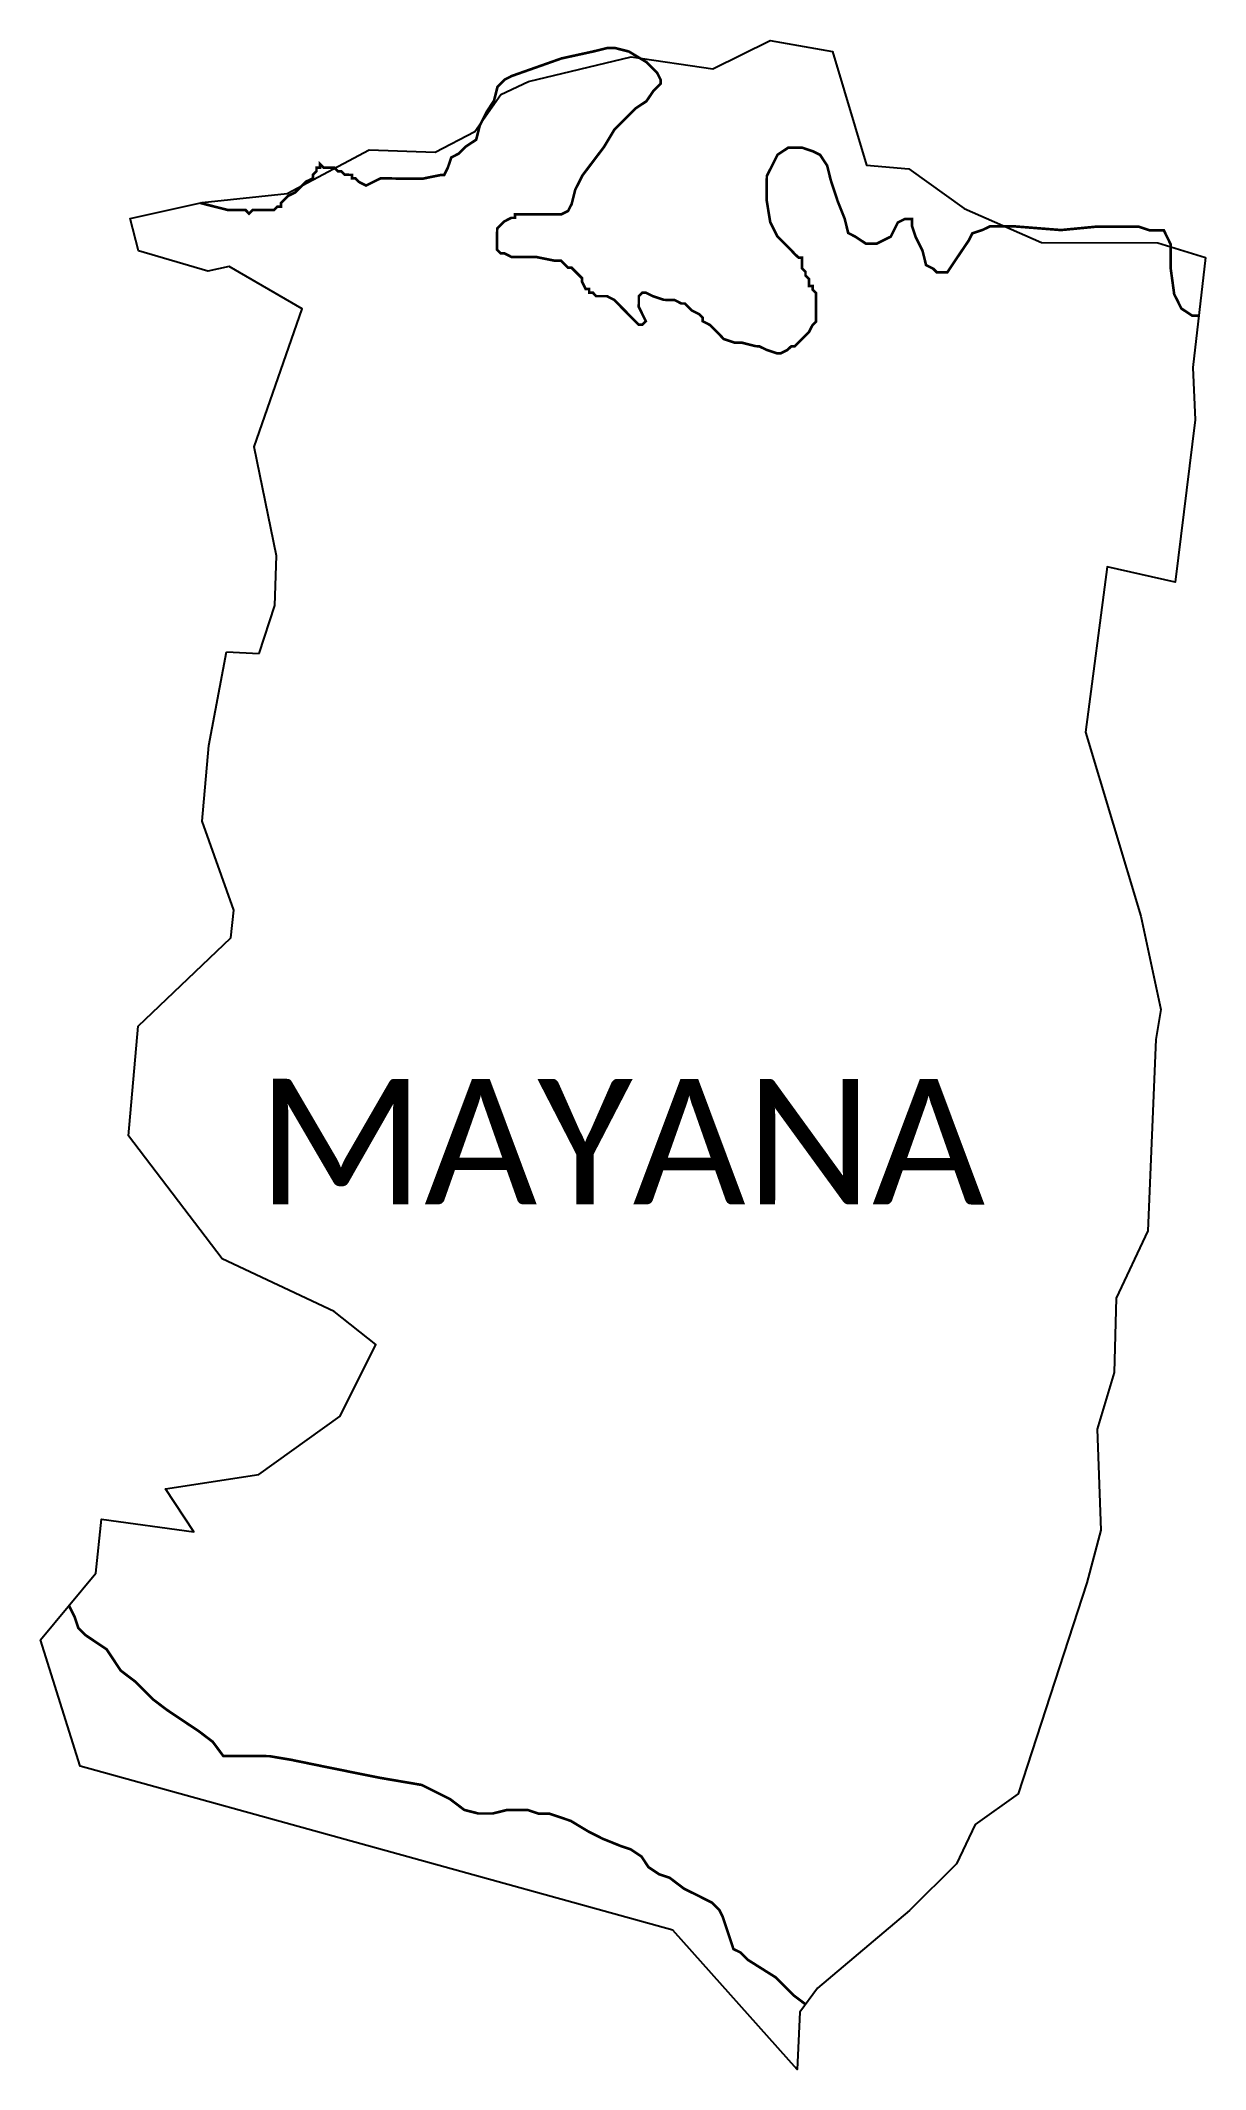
# Model space of a CAD drawing. Header units: metres. Extents: x 344592 to 345926, y 1761117 to 1763441.
import ezdxf

# ---------------------------------------------------------------- set-up
doc = ezdxf.new("R2010")
doc.units = ezdxf.units.M
for name, color, linetype in [('HAZARDS LINE', 1, 'Continuous'), ('village', 3, 'Continuous'), ('VILLAGE NAME', 250, 'Continuous')]:
    doc.layers.add(name, color=color, linetype=linetype)
doc.styles.get("Standard").update_dxf_attribs({"font": 'simplex.shx'})

msp = doc.modelspace()

# ---------------------------------------------------------------- linework, layer by layer
at = {"color": 3, "true_color": 0x00ff00, "flags": 128}
msp.add_lwpolyline([(344805.1, 1762740.7), (344842.4, 1762738.5)], dxfattribs=at)
at = {"layer": 'HAZARDS LINE', "lineweight": 18, "const_width": 3}
for points in [[(344775.1, 1763254.7), (344806.6, 1763246.7), (344826.9, 1763246.7), (344830.9, 1763242.6), (344835, 1763246.6), (344839, 1763246.6), (344843.1, 1763246.6), (344847.2, 1763246.6), (344851.2, 1763246.6), (344859.4, 1763246.6), (344863.4, 1763250.6), (344867.5, 1763250.6), (344867.5, 1763254.7), (344871.6, 1763258.7), (344875.6, 1763262.8), (344883.8, 1763266.8), (344887.8, 1763270.9), (344891.9, 1763274.9), (344896, 1763279), (344904.1, 1763283), (344904.1, 1763287.1), (344908.2, 1763291.1), (344908.2, 1763295.2), (344912.3, 1763295.2), (344912.3, 1763299.2), (344916.3, 1763295.2), (344920.4, 1763295.1), (344924.5, 1763295.1), (344928.5, 1763295.1), (344932.6, 1763291.1), (344936.6, 1763291), (344940.7, 1763287), (344944.8, 1763287), (344948.8, 1763286.9), (344948.8, 1763282.9), (344952.9, 1763282.9), (344956.9, 1763278.8), (344965, 1763274.7), (344981.3, 1763282.8), (344993.5, 1763282.8), (345001.6, 1763282.7), (345005.7, 1763282.7), (345009.7, 1763282.7), (345013.8, 1763282.7), (345017.8, 1763282.7), (345021.9, 1763282.7), (345026, 1763282.7), (345030, 1763282.6), (345050.3, 1763286.7), (345054.4, 1763286.6), (345058.5, 1763294.8), (345062.6, 1763306.9), (345070.7, 1763311), (345078.9, 1763319.1), (345091.1, 1763327.2), (345095.2, 1763343.4), (345103.4, 1763359.6), (345111.5, 1763371.8), (345115.6, 1763388), (345123.8, 1763396.1), (345131.9, 1763400.2), (345188.8, 1763420.3), (345225.4, 1763428.3), (345241.6, 1763432.3), (345249.8, 1763432.3), (345266, 1763428.2), (345286.3, 1763416), (345298.4, 1763403.7), (345302.5, 1763395.6), (345302.4, 1763391.5), (345294.3, 1763383.4), (345286.1, 1763371.3), (345273.9, 1763363.2), (345265.8, 1763355.1), (345261.7, 1763351), (345249.5, 1763338.9), (345237.3, 1763318.6), (345225, 1763302.4), (345212.8, 1763286.2), (345204.6, 1763270), (345200.5, 1763253.7), (345196.4, 1763245.6), (345188.3, 1763241.6), (345172.1, 1763241.6), (345151.7, 1763241.7), (345143.6, 1763241.7), (345139.6, 1763241.7), (345135.5, 1763241.7), (345135.5, 1763237.7), (345131.4, 1763237.7), (345123.3, 1763233.6), (345115.2, 1763225.5), (345115.1, 1763221.5), (345115.1, 1763205.2), (345115.1, 1763201.2), (345119.1, 1763197.1), (345123.2, 1763197.1), (345131.3, 1763193), (345135.4, 1763193), (345155.7, 1763192.9), (345159.7, 1763192.9), (345180, 1763188.8), (345184.1, 1763188.8), (345188.2, 1763188.8), (345196.2, 1763180.6), (345200.3, 1763180.6), (345204.4, 1763176.5), (345212.5, 1763168.4), (345212.4, 1763164.3), (345216.5, 1763156.2), (345220.5, 1763156.2), (345220.5, 1763152.1), (345224.6, 1763152.1), (345228.6, 1763148), (345232.7, 1763148), (345236.8, 1763148), (345240.8, 1763148), (345248.9, 1763143.9), (345265.1, 1763127.6), (345277.3, 1763115.4), (345281.4, 1763115.4), (345285.4, 1763119.4), (345277.3, 1763135.7), (345277.4, 1763139.8), (345277.4, 1763143.8), (345277.4, 1763147.9), (345281.5, 1763152), (345285.5, 1763151.9), (345293.6, 1763147.9), (345305.8, 1763143.8), (345309.9, 1763143.7), (345318, 1763143.7), (345326.1, 1763139.6), (345330.2, 1763139.6), (345338.3, 1763131.5), (345346.4, 1763127.4), (345350.4, 1763123.3), (345350.4, 1763119.3), (345358.5, 1763115.2), (345370.7, 1763103), (345374.7, 1763098.9), (345386.9, 1763094.8), (345390.9, 1763094.8), (345395, 1763094.8), (345411.2, 1763090.7), (345415.3, 1763090.6), (345423.4, 1763086.6), (345435.6, 1763082.5), (345439.6, 1763082.4), (345447.8, 1763086.5), (345451.9, 1763090.5), (345455.9, 1763090.5), (345460, 1763094.6), (345464.1, 1763098.6), (345468.1, 1763102.7), (345472.2, 1763106.7), (345476.3, 1763114.8), (345480.4, 1763118.9), (345480.4, 1763122.9), (345480.4, 1763127), (345480.4, 1763135.1), (345480.4, 1763139.2), (345480.4, 1763143.3), (345480.4, 1763147.3), (345480.5, 1763151.4), (345476.4, 1763155.5), (345476.4, 1763159.5), (345472.4, 1763159.5), (345472.4, 1763163.6), (345472.4, 1763167.7), (345468.3, 1763171.7), (345468.3, 1763175.8), (345464.3, 1763179.9), (345464.3, 1763183.9), (345464.3, 1763188), (345464.3, 1763192), (345460.3, 1763192.1), (345456.2, 1763196.1), (345452.2, 1763200.2), (345448.1, 1763204.3), (345436, 1763216.5), (345427.9, 1763232.8), (345423.9, 1763257.2), (345423.9, 1763273.4), (345424, 1763285.6), (345428.1, 1763293.7), (345436.2, 1763309.9), (345448.4, 1763318), (345464.7, 1763318), (345476.9, 1763313.9), (345485, 1763309.8), (345493.1, 1763297.6), (345497.1, 1763281.3), (345505.1, 1763256.9), (345513.2, 1763236.6), (345517.2, 1763220.3), (345525.3, 1763216.2), (345537.5, 1763208.1), (345549.7, 1763208.1), (345557.8, 1763212.1), (345565.9, 1763216.1), (345574.1, 1763232.4), (345582.2, 1763236.4), (345590.4, 1763236.4), (345590.3, 1763228.2), (345594.4, 1763216), (345602.4, 1763199.8), (345606.4, 1763183.5), (345614.6, 1763179.4), (345618.6, 1763175.4), (345630.8, 1763175.3), (345638.9, 1763187.5), (345647.1, 1763199.7), (345655.3, 1763211.8), (345659.3, 1763219.9), (345671.5, 1763224), (345679.7, 1763228), (345708.1, 1763227.9), (345760.9, 1763223.7), (345801.5, 1763227.6), (345850.2, 1763227.5), (345862.4, 1763223.4), (345878.7, 1763223.4), (345882.7, 1763215.2), (345886.7, 1763207.1), (345886.7, 1763178.7), (345890.6, 1763150.2), (345894.7, 1763142.1), (345898.7, 1763133.9), (345910.9, 1763125.8), (345918.7, 1763125.8)], [(345468.5, 1761191.2), (345454.6, 1761201.7), (345434.3, 1761222.1), (345401.9, 1761242.5), (345393.8, 1761250.7), (345385.7, 1761254.7), (345381.7, 1761266.9), (345377.6, 1761279.1), (345373.6, 1761291.3), (345369.6, 1761299.5), (345361.5, 1761307.6), (345345.3, 1761315.8), (345329, 1761323.9), (345312.8, 1761336.2), (345300.7, 1761340.3), (345288.5, 1761348.4), (345280.4, 1761360.6), (345268.2, 1761368.8), (345256.1, 1761372.9), (345235.8, 1761381.1), (345219.6, 1761389.3), (345199.3, 1761401.5), (345175, 1761409.7), (345162.8, 1761409.7), (345150.6, 1761413.8), (345126.2, 1761413.9), (345110, 1761409.9), (345093.7, 1761409.9), (345077.5, 1761414), (345061.3, 1761426.3), (345045.1, 1761434.4), (345028.8, 1761442.6), (344980.1, 1761450.9), (344919.2, 1761463.2), (344878.7, 1761471.5), (344854.3, 1761475.6), (344825.9, 1761475.7), (344801.5, 1761475.7), (344789.4, 1761492), (344773.2, 1761504.3), (344761, 1761512.4), (344748.8, 1761520.6), (344736.7, 1761528.7), (344720.5, 1761541), (344708.3, 1761553.2), (344700.2, 1761561.3), (344684, 1761573.6), (344675.9, 1761585.8), (344667.8, 1761598), (344655.7, 1761606.1), (344643.5, 1761614.3), (344635.4, 1761622.4), (344631.4, 1761634.6), (344624.7, 1761648.1)]]:
    msp.add_lwpolyline(points, dxfattribs=at)
at = {"layer": 'village', "color": 3, "true_color": 0x00ff00}
for points in [[(344842.4, 1762738.5, 0), (344860.3, 1762793.7, 0), (344862.4, 1762850.7, 0), (344836.9, 1762975.4, 0), (344891.7, 1763133.4, 0), (344808, 1763181.8, 0), (344783.6, 1763176.7, 0), (344704.3, 1763199.9, 0), (344694.9, 1763237, 0), (344777.4, 1763255.2, 0), (344874.8, 1763265.4, 0), (344968.5, 1763315.7, 0), (345044.2, 1763312.9, 0), (345089.6, 1763336.7, 0), (345119.3, 1763378.8, 0), (345151.2, 1763393.8, 0), (345268.7, 1763422.3, 0), (345362.1, 1763408.4, 0), (345427.7, 1763440.7, 0), (345499.2, 1763428.2, 0), (345538.1, 1763298, 0), (345586.7, 1763293.8, 0), (345650, 1763248.5, 0), (345738.6, 1763209.5, 0), (345872, 1763208.9, 0), (345926.3, 1763192.4, 0)], [(345926.3, 1763192.4, 0), (345911.9, 1763066.2, 0), (345914.7, 1763006.4, 0), (345891.7, 1762820.5, 0), (345813.9, 1762837.9, 0), (345788.9, 1762648.4, 0), (345852.4, 1762437.7, 0), (345875.4, 1762331, 0), (345869.5, 1762296.4, 0), (345860.3, 1762077.4, 0), (345824, 1762000.1, 0), (345821.8, 1761914.9, 0), (345802.3, 1761850.3, 0), (345806.4, 1761734.3, 0), (345790.4, 1761674.2, 0), (345712, 1761432.3, 0), (345662.7, 1761397.2, 0), (345641.2, 1761352.2, 0), (345587.4, 1761298.8, 0), (345482.2, 1761209.7, 0), (345461.9, 1761182.2, 0), (345458.7, 1761116.8, 0), (345316.2, 1761276.2, 0), (344637.5, 1761464.3, 0), (344592.2, 1761608.9, 0), (344655.4, 1761685.2, 0), (344662, 1761747.1, 0), (344767.7, 1761732.4, 0), (344735.4, 1761781.9, 0), (344842.2, 1761798.4, 0), (344935.2, 1761865.2, 0), (344976.1, 1761947, 0), (344928.5, 1761984.9, 0), (344800.2, 1762045.3, 0), (344692.8, 1762186.3, 0), (344704, 1762311.8, 0), (344810.2, 1762413.1, 0), (344813.7, 1762444.6, 0), (344777.1, 1762546.5, 0), (344784.9, 1762633.2, 0), (344805.1, 1762740.7, 0)]]:
    msp.add_polyline3d(points, dxfattribs=at)

# ---------------------------------------------------------------- texts
at = {"layer": 'VILLAGE NAME', "insert": (344840.1, 1762251.5), "char_height": 143.7, "attachment_point": 1, "rotation": 359.9793}
msp.add_mtext_dynamic_manual_height_columns('{\\fCalibri|b0|i0|c0|p34;MAYANA}', width=1418, gutter_width=718.5, heights=[0], dxfattribs=at)

doc.saveas('drawing.dxf')
